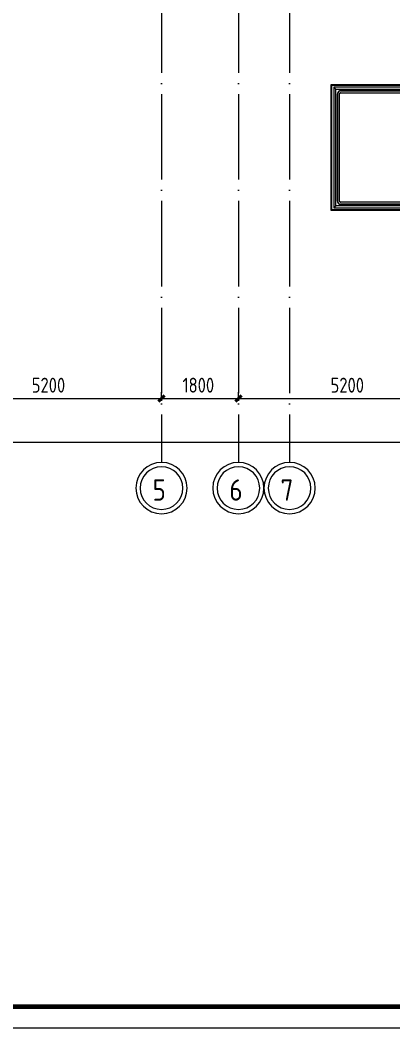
# Model space of a CAD drawing. Header units: millimetres. Extents: x -1073752 to 1436911, y -1379358 to 94781.
# Drawn here: x -1044180 to -1035449, y -944488 to -920886 of the extents above; entities that cross this region are included whole.
import ezdxf

# ---------------------------------------------------------------- set-up
doc = ezdxf.new("R2010")
doc.units = ezdxf.units.MM
doc.linetypes.add('ADSK_Линия сетки', pattern=[25, 20, -2.5, 0, -2.5])
for name, color, linetype, lineweight in [('Ограждение', 252, 'Continuous', 9), ('Оси', 252, 'Continuous', 9), ('ОФ_рамка', 8, 'Continuous', 60), ('Пандусы', 7, 'Continuous', 18), ('Размеры', 250, 'Continuous', 9), ('Стены наружные', 7, 'Continuous', 18)]:
    doc.layers.add(name, color=color, linetype=linetype, lineweight=lineweight)
doc.styles.add('GOST Common_2', font='', dxfattribs={"width": 0.9, "height": 250})
doc.styles.add('GOST Common_4', font='', dxfattribs={"height": 7})
doc.styles.get('GOST Common_2').set_extended_font_data('GOST type B')
doc.styles.get('GOST Common_4').set_extended_font_data('GOST 2.304 type A')

# ---------------------------------------------------------------- blocks, each defined once
blk = doc.blocks.new('1 этаж')
at = {"layer": 'Ограждение', "color": 251, "true_color": 0x636466}
for p, q in [((-44421, -24979), (-44421, -27809)), ((-42605, -24979), (-44421, -24979)), ((-44371, -27759), (-44371, -25029)), ((-44371, -25029), (-42605, -25029)), ((-44336, -25139), (-44336, -27649)), ((-44336, -27649), (-44336, -25139)), ((-44286, -27649), (-44286, -25139)), ((-44286, -27649), (-44286, -25139)), ((-42608, -25064), (-44261, -25064)), ((-44261, -25064), (-42608, -25064)), ((-44261, -25114), (-42608, -25114)), ((-44261, -25114), (-42608, -25114)), ((-44421, -27809), (-42607, -27809)), ((-42607, -27759), (-44371, -27759)), ((-42608, -27674), (-44261, -27674)), ((-42608, -27674), (-44261, -27674)), ((-44261, -27724), (-42608, -27724)), ((-42608, -27724), (-44261, -27724))]:
    blk.add_line(p, q, dxfattribs=at)
at = {"layer": 'Ограждение', "color": 251, "true_color": 0x636466, "flags": 128}
for points in [[(-44421, -24979), (-44420, -24980), (-44417, -24982), (-44413, -24986), (-44408, -24991), (-44402, -24997), (-44396, -25004), (-44389, -25010), (-44383, -25016), (-44378, -25021), (-44374, -25025), (-44372, -25028), (-44371, -25029)], [(-44371, -25029), (-44372, -25028), (-44374, -25025), (-44378, -25021), (-44383, -25016), (-44389, -25010), (-44396, -25004), (-44402, -24997), (-44408, -24991), (-44413, -24986), (-44417, -24982), (-44420, -24980), (-44421, -24979)], [(-44261, -25064), (-44264, -25064), (-44267, -25064), (-44270, -25064), (-44273, -25065), (-44276, -25065), (-44279, -25066), (-44282, -25067), (-44284, -25068), (-44287, -25069), (-44290, -25070), (-44293, -25071), (-44295, -25072), (-44298, -25074), (-44301, -25075), (-44303, -25077), (-44306, -25079), (-44308, -25080), (-44310, -25082), (-44312, -25084), (-44315, -25086), (-44317, -25089), (-44319, -25091), (-44320, -25093), (-44322, -25096), (-44324, -25098), (-44325, -25101), (-44327, -25103), (-44328, -25106), (-44330, -25109), (-44331, -25112), (-44332, -25114), (-44333, -25117), (-44333, -25120), (-44334, -25123), (-44335, -25126), (-44335, -25129), (-44335, -25132), (-44336, -25135), (-44336, -25138), (-44336, -25139)], [(-44261, -25064), (-44264, -25064), (-44267, -25064), (-44270, -25064), (-44273, -25065), (-44276, -25065), (-44279, -25066), (-44282, -25067), (-44284, -25068), (-44287, -25069), (-44290, -25070), (-44293, -25071), (-44295, -25072), (-44298, -25074), (-44301, -25075), (-44303, -25077), (-44306, -25079), (-44308, -25080), (-44310, -25082), (-44312, -25084), (-44315, -25086), (-44317, -25089), (-44319, -25091), (-44320, -25093), (-44322, -25096), (-44324, -25098), (-44325, -25101), (-44327, -25103), (-44328, -25106), (-44330, -25109), (-44331, -25112), (-44332, -25114), (-44333, -25117), (-44333, -25120), (-44334, -25123), (-44335, -25126), (-44335, -25129), (-44335, -25132), (-44336, -25135), (-44336, -25138)], [(-44286, -25139), (-44286, -25138), (-44286, -25137), (-44286, -25136), (-44285, -25135), (-44285, -25134), (-44285, -25133), (-44285, -25132), (-44285, -25131), (-44284, -25130), (-44284, -25129), (-44283, -25128), (-44283, -25127), (-44282, -25126), (-44282, -25125), (-44281, -25125), (-44281, -25124), (-44280, -25123), (-44280, -25122), (-44279, -25122), (-44278, -25121), (-44277, -25120), (-44277, -25119), (-44276, -25119), (-44275, -25118), (-44274, -25118), (-44273, -25117), (-44273, -25117), (-44272, -25116), (-44271, -25116), (-44270, -25115), (-44269, -25115), (-44268, -25115), (-44267, -25115), (-44266, -25114), (-44265, -25114), (-44264, -25114), (-44263, -25114), (-44262, -25114), (-44261, -25114), (-44261, -25114)], [(-44371, -27759), (-44372, -27760), (-44374, -27762), (-44378, -27766), (-44383, -27771), (-44389, -27777), (-44396, -27784), (-44402, -27790), (-44408, -27796), (-44413, -27801), (-44417, -27805), (-44420, -27808), (-44421, -27809)], [(-44421, -27809), (-44420, -27808), (-44417, -27805), (-44413, -27801), (-44408, -27796), (-44402, -27790), (-44396, -27784), (-44389, -27777), (-44383, -27771), (-44378, -27766), (-44374, -27762), (-44372, -27760), (-44371, -27759)], [(-44336, -27649), (-44336, -27652), (-44336, -27655), (-44335, -27658), (-44335, -27661), (-44334, -27664), (-44334, -27667), (-44333, -27669), (-44332, -27672), (-44331, -27675), (-44330, -27678), (-44329, -27681), (-44327, -27683), (-44326, -27686), (-44324, -27689), (-44323, -27691), (-44321, -27694), (-44319, -27696), (-44317, -27698), (-44315, -27700), (-44313, -27703), (-44311, -27705), (-44309, -27707), (-44306, -27708), (-44304, -27710), (-44301, -27712), (-44299, -27713), (-44296, -27715), (-44293, -27716), (-44291, -27717), (-44288, -27719), (-44285, -27720), (-44282, -27721), (-44279, -27721), (-44276, -27722), (-44274, -27723), (-44271, -27723), (-44268, -27723), (-44265, -27724), (-44262, -27724), (-44261, -27724)], [(-44336, -27649), (-44336, -27652), (-44336, -27655), (-44335, -27658), (-44335, -27661), (-44334, -27664), (-44334, -27667), (-44333, -27669), (-44332, -27672), (-44331, -27675), (-44330, -27678), (-44329, -27681), (-44327, -27683), (-44326, -27686), (-44324, -27689), (-44323, -27691), (-44321, -27694), (-44319, -27696), (-44317, -27698), (-44315, -27700), (-44313, -27703), (-44311, -27705), (-44309, -27707), (-44306, -27708), (-44304, -27710), (-44301, -27712), (-44299, -27713), (-44296, -27715), (-44293, -27716), (-44291, -27717), (-44288, -27719), (-44285, -27720), (-44282, -27721), (-44279, -27721), (-44276, -27722), (-44274, -27723), (-44271, -27723), (-44268, -27723), (-44265, -27724), (-44262, -27724)], [(-44261, -27674), (-44262, -27674), (-44263, -27674), (-44264, -27674), (-44265, -27673), (-44266, -27673), (-44267, -27673), (-44268, -27673), (-44269, -27672), (-44270, -27672), (-44271, -27672), (-44271, -27671), (-44272, -27671), (-44273, -27670), (-44274, -27670), (-44275, -27669), (-44276, -27669), (-44277, -27668), (-44277, -27668), (-44278, -27667), (-44279, -27666), (-44279, -27665), (-44280, -27665), (-44281, -27664), (-44281, -27663), (-44282, -27662), (-44282, -27661), (-44283, -27661), (-44283, -27660), (-44284, -27659), (-44284, -27658), (-44284, -27657), (-44285, -27656), (-44285, -27655), (-44285, -27654), (-44285, -27653), (-44286, -27652), (-44286, -27651), (-44286, -27650), (-44286, -27649), (-44286, -27649)]]:
    blk.add_lwpolyline(points, dxfattribs=at)
at = {"layer": 'Ограждение', "color": 251, "true_color": 0x636466}
for centre, radius, start, end in [((-44261, -25139), 75, 90, 180), ((-44261, -25139), 25, 90, 180), ((-44261, -25139), 25, 140.2351, 180), ((-44261, -25139), 25, 90, 129.7649), ((-44261, -27649), 75, 180, 270), ((-44261, -27649), 25, 180, 270), ((-44261, -27649), 25, 180, 219.7649), ((-44261, -27649), 25, 230.2351, 270)]:
    blk.add_arc(centre, radius, start, end, dxfattribs=at)
at = {"layer": 'Оси', "color": 251, "linetype": 'ADSK_Линия сетки', "ltscale": 100, "true_color": 0x636466}
for p, q in [((-48456, -2644), (-48456, -33770)), ((-46656, -2644), (-46656, -33770)), ((-45456, -2644), (-45456, -33770))]:
    blk.add_line(p, q, dxfattribs=at)
at = {"layer": 'Оси', "color": 251, "lineweight": 20, "true_color": 0x636466}
for centre, radius, start, end in [((-48456, -34370), 600, 0, 180), ((-48456, -34370), 500, 0, 180), ((-46656, -34370), 600, 0, 180), ((-46656, -34370), 500, 0, 180), ((-45456, -34370), 600, 0, 180), ((-45456, -34370), 500, 0, 180), ((-48456, -34370), 600, 180, 0), ((-48456, -34370), 500, 180, 0), ((-46656, -34370), 600, 180, 0), ((-46656, -34370), 500, 180, 0), ((-45456, -34370), 600, 180, 0), ((-45456, -34370), 500, 180, 0)]:
    blk.add_arc(centre, radius, start, end, dxfattribs=at)
at = {"layer": 'Пандусы', "color": 251, "true_color": 0x636466}
for p, q in [((-44466, -24934), (-42606, -24934)), ((-44466, -27854), (-44466, -24934)), ((-42606, -27854), (-44466, -27854))]:
    blk.add_line(p, q, dxfattribs=at)
at = {"layer": 'Размеры', "color": 251, "lineweight": 20, "true_color": 0x636466}
for p, q in [((-53656, -32273), (-48456, -32273)), ((-48456, -32273), (-48456, -32123)), ((-48456, -32273), (-48456, -32123)), ((-48456, -32273), (-48456, -32323)), ((-48456, -32273), (-46656, -32273)), ((-48456, -32273), (-48456, -32323)), ((-46656, -32273), (-46656, -32123)), ((-46656, -32273), (-46656, -32123)), ((-46656, -32273), (-46656, -32323)), ((-46656, -32273), (-41456, -32273)), ((-46656, -32273), (-46656, -32323)), ((-65606, -33291), (2294, -33291))]:
    blk.add_line(p, q, dxfattribs=at)
at = {"layer": 'Размеры', "color": 251, "lineweight": 40, "true_color": 0x636466}
for p, q in [((-48456, -32273), (-48527, -32343)), ((-48456, -32273), (-48527, -32343)), ((-48456, -32273), (-48385, -32202)), ((-48456, -32273), (-48385, -32202)), ((-46656, -32273), (-46727, -32343)), ((-46656, -32273), (-46727, -32343)), ((-46656, -32273), (-46585, -32202)), ((-46656, -32273), (-46585, -32202))]:
    blk.add_line(p, q, dxfattribs=at)
at = {"layer": 'Стены наружные', "color": 251, "true_color": 0x636466}
for p, q in [((-44481, -24919), (-36606, -24919)), ((-44481, -27869), (-44481, -24919)), ((-36606, -27869), (-44481, -27869))]:
    blk.add_line(p, q, dxfattribs=at)
at = {"layer": 'Оси', "color": 251, "true_color": 0x636466, "style": 'GOST Common_2', "width": 0.9}
for s, p in [('5', (-48667, -34665)), ('6', (-46867, -34665)), ('7', (-45669, -34665))]:
    blk.add_text(s, height=500, dxfattribs=at).set_placement(p)
at = {"layer": 'Размеры', "color": 251, "lineweight": 20, "true_color": 0x636466, "char_height": 350, "attachment_point": 1, "line_spacing_factor": 1.022761, "style": 'GOST Common_4'}
for s, insert, width in [('5200', (-51497, -31785), 1059.58), ('1800', (-47964, -31785), 980.83), ('5200', (-44497, -31785), 1059.58)]:
    blk.add_mtext(s, dxfattribs=dict(at, insert=insert, width=width))
blk = doc.blocks.new('А0')
at = {"layer": 'ОФ_рамка', "color": 0, "linetype": 'Continuous', "ltscale": 100}
blk.add_lwpolyline([(224168, -393217), (340568, -393217)], dxfattribs=at)
at = {"layer": 'ОФ_рамка', "color": 0, "linetype": 'Continuous', "lineweight": 5, "ltscale": 100}
blk.add_lwpolyline([(222168, -393717), (341068, -393717)], dxfattribs=at)

msp = doc.modelspace()

# ---------------------------------------------------------------- block references
msp.add_blockref('1 этаж', (-992411.4, -897475.7))
at = {"layer": 'ОФ_рамка', "color": 0, "lineweight": -2}
msp.add_blockref('А0', (-1293843.1, -550771.2), dxfattribs=at)

doc.saveas('drawing.dxf')
